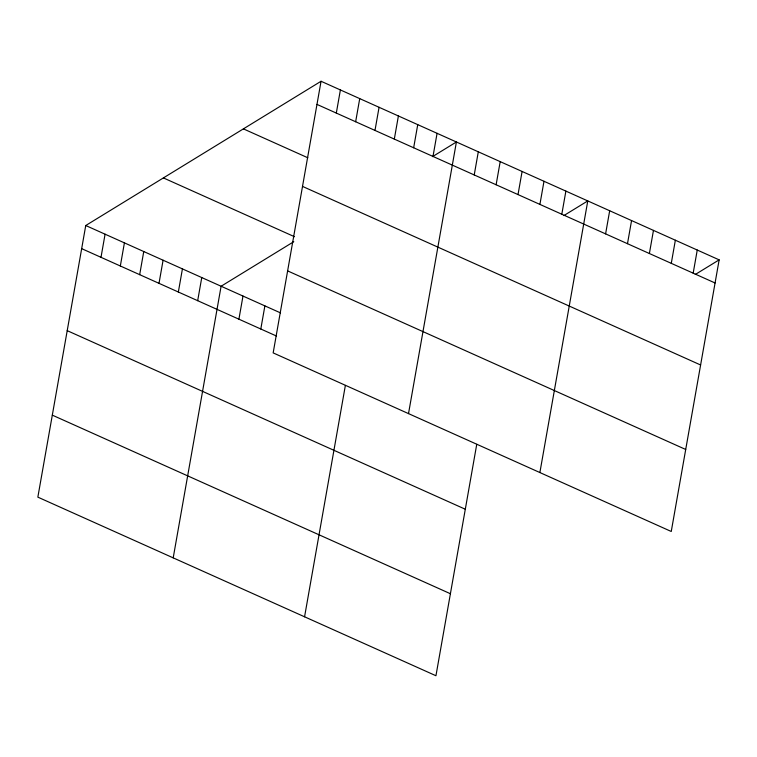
<?xml version="1.0" encoding="UTF-8"?>
<svg xmlns="http://www.w3.org/2000/svg" width="757" height="757" viewBox="0 0 757 757"><rect width="100%" height="100%" fill="white"/><g stroke="black" fill="none" stroke-linecap="round" stroke-linejoin="round"><path stroke-width="1.14" d="M321.053 81.264L273.163 352.894L671.251 531.48L719.15 259.859L321.053 81.264L85.749 225.52L37.85 497.141L435.947 675.736L476.749 444.321M101.003 257.323L105.081 234.197M120.335 265.991L124.413 242.865M139.676 274.668L143.754 251.542M159.008 283.345L163.086 260.219M178.349 292.022L182.428 268.886M197.681 300.69L201.759 277.564M173.202 557.862L221.101 286.241L293.773 241.691M238.909 319.189L242.988 296.063M260.805 329.011L264.884 305.885M336.316 113.067L340.395 89.941M355.648 121.745L359.726 98.618M374.989 130.422L379.068 107.295M304.569 616.794L345.381 385.389M394.321 139.089L398.4 115.963M413.663 147.766L417.741 124.64M432.995 156.444L437.073 133.317M408.515 413.615L456.405 141.985L432.512 156.633M474.223 174.943L478.301 151.807M496.119 184.765L500.197 161.629M518.015 194.587L522.093 171.451M539.911 204.409L543.99 181.273M561.808 214.231L565.886 191.095M539.883 472.548L587.782 200.917L563.889 215.565M605.6 233.875L609.678 210.739M627.487 243.697L631.565 220.561M649.383 253.519L653.461 230.393M671.279 263.341L675.358 240.215M693.175 273.163L697.254 250.037M695.257 274.498L719.15 259.859M316.975 104.4L715.072 282.986M243.404 128.87L307.853 157.787M302.516 186.402L700.613 364.988M163.398 177.914L294.454 236.704M287.622 270.892L685.719 449.478M85.749 225.52L280.525 312.896M81.671 248.646L276.447 336.023M67.203 330.648L465.3 509.234M52.309 415.139L450.406 593.725"/></g></svg>
